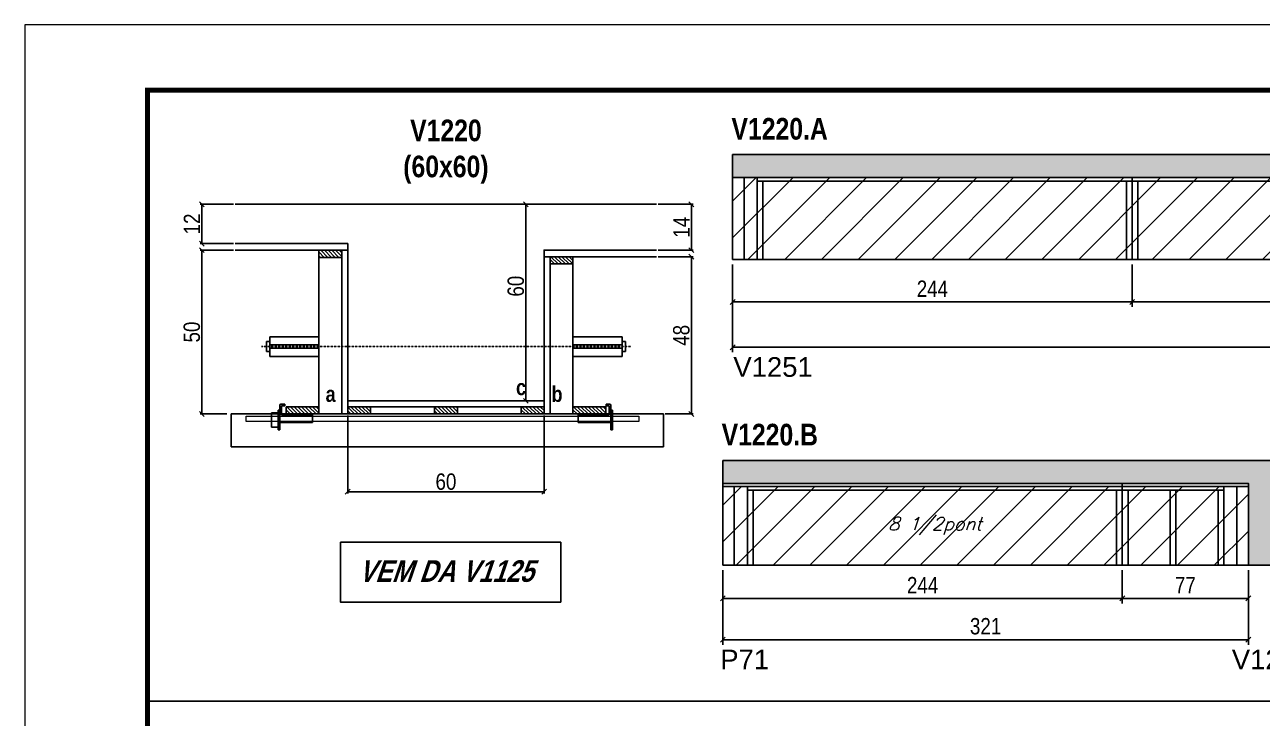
# Model space of a CAD drawing. Extents: x 3309 to 9563, y -2522 to 14608.
# Drawn here: x 8078 to 8834, y 9590 to 10014 of the extents above; entities that cross this region are included whole.
import ezdxf

# ---------------------------------------------------------------- set-up
doc = ezdxf.new("R2010")
doc.units = 0
doc.linetypes.add('DASHED', pattern=[0.75, 0.5, -0.25])
doc.linetypes.add('HIDDEN', pattern=[0.375, 0.25, -0.125])
for name, color, linetype in [('5', 5, 'Continuous'), ('barrote', 251, 'Continuous'), ('COTA', 241, 'Continuous'), ('detalhes', 4, 'Continuous'), ('NOMENCLATURA', 7, 'Continuous'), ('Painéis', 200, 'Continuous'), ('presilha', 1, 'Continuous'), ('SARR_2.2x10', 60, 'Continuous'), ('SARR_2.2x7', 40, 'Continuous'), ('SARR_3.5x7', 81, 'Continuous'), ('TENSOR', 3, 'Continuous'), ('texto', 7, 'Continuous')]:
    doc.layers.add(name, color=color, linetype=linetype)
for name, color, linetype, lineweight in [('CONCRETO', 251, 'Continuous', 25), ('Folhas', 255, 'Continuous', 9), ('Hachura', 251, 'Continuous', 9), ('SARRAFO DE PRESSAO', 251, 'DASHED', 9), ('SCO-___-LAJ', 2, 'Continuous', 0)]:
    doc.layers.add(name, color=color, linetype=linetype, lineweight=lineweight)
doc.styles.add('COTA TECNICA', font='techl___.ttf', dxfattribs={"height": 10})
doc.styles.add('COTA TECNICA 2X', font='techl___.ttf', dxfattribs={"height": 10})
doc.styles.add('Romans', font='romans.shx')
doc.styles.get("Standard").update_dxf_attribs({"font": 'arial.ttf'})
doc.styles.add('TECNICA', font='techb___.ttf', dxfattribs={"height": 10})
doc.dimstyles.new('PAINEL', dxfattribs={"dimtxt": 10, "dimasz": 3, "dimexe": 3, "dimexo": 3, "dimgap": 3, "dimtad": 1, "dimdec": 1, "dimzin": 12, "dimdsep": 46, "dimtxsty": 'COTA TECNICA', "dimblk1": 'OBLIQUE', "dimblk2": 'OBLIQUE', "dimsah": 1, "dimcen": 0.9, "dimclrd": 4, "dimclre": 4, "dimclrt": 240, "dimadec": 1, "dimazin": 3, "dimtfac": 1, "dimtdec": 1, "dimtmove": 0, "dimatfit": 3, "dimfxl": 1, "dimtolj": 1, "dimtzin": 12, "dimarcsym": 0})
doc.dimstyles.new('SECAO', dxfattribs={"dimscale": 0.333333, "dimtxt": 5, "dimasz": 9, "dimexe": 3, "dimexo": 3, "dimgap": 3, "dimtad": 1, "dimdec": 1, "dimlfac": 0.5, "dimzin": 12, "dimdsep": 46, "dimtxsty": 'COTA TECNICA 2X', "dimblk1": 'OBLIQUE', "dimblk2": 'OBLIQUE', "dimsah": 1, "dimcen": 0.9, "dimclrd": 4, "dimclre": 4, "dimclrt": 240, "dimadec": 1, "dimazin": 3, "dimtfac": 1, "dimtdec": 1, "dimtmove": 0, "dimatfit": 3, "dimfxl": 1, "dimtolj": 1, "dimtzin": 12, "dimarcsym": 0})

# ---------------------------------------------------------------- blocks, each defined once
blk = doc.blocks.new('9999999999')
at = {"layer": 'Folhas'}
blk.add_lwpolyline([(98138.98, 34190.21), (99623.98, 34190.21), (99623.98, 35240.21), (98138.98, 35240.21)], close=True, dxfattribs=at)
at = {"layer": 'Folhas', "color": 30, "const_width": 3}
blk.add_lwpolyline([(98213.98, 34230.21), (99583.98, 34230.21), (99583.98, 35200.21), (98213.98, 35200.21)], close=True, dxfattribs=at)
blk = doc.blocks.new('PRESILHA METÁLICA 1')
at = {"layer": 'presilha'}
for p, q in [((0, 13), (6, 13)), ((0, 13), (0, 0)), ((6, 15.5), (7.5, 15.5)), ((6, -2.5), (6, 15.5)), ((6, 13), (6, 0)), ((7.5, 10.6), (7.5, 19.9)), ((7.5, 15.5), (7.5, -2.5)), ((12, 21), (8.6, 21)), ((9, 11.6), (9, 18.9)), ((12, 19.5), (9.6, 19.5)), ((12, 21), (12, 19.5)), ((6, 0), (0, 0)), ((37.5, 4.1), (7.5, 4.1)), ((37.5, 11), (9.6, 11)), ((37.5, 11), (37.5, 4.1)), ((7.5, -2.5), (6, -2.5))]:
    blk.add_line(p, q, dxfattribs=at)
for centre, radius, start, end in [((8.6, 19.9), 1.14, 90, 180), ((9.6, 18.9), 0.57, 90, 180), ((9.6, 11.6), 0.57, 180, 270)]:
    blk.add_arc(centre, radius, start, end, dxfattribs=at)
blk = doc.blocks.new('PRESILHA METÁLICA 2')
at = {"layer": 'presilha'}
for p, q in [((-5.2, 23.5), (-5.2, 22)), ((-5.2, 23.5), (-1.9, 23.5)), ((-30.8, 13.5), (-30.8, 6.6)), ((-30.8, 13.5), (-2.8, 13.5)), ((-5.2, 22), (-2.8, 22)), ((-2.2, 14.1), (-2.2, 21.4)), ((0.8, 18), (-0.8, 18)), ((-0.8, 18), (-0.8, 0)), ((-0.8, 14.6), (-0.8, 22.4)), ((0.8, 0), (0.8, 18)), ((-30.8, 6.6), (-0.8, 6.6)), ((-0.8, 0), (0.8, 0))]:
    blk.add_line(p, q, dxfattribs=at)
for centre, radius, start, end in [((-1.9, 22.4), 1.14, 0, 90), ((-2.8, 21.4), 0.57, 0, 90), ((-2.8, 14.1), 0.57, 270, 0)]:
    blk.add_arc(centre, radius, start, end, dxfattribs=at)
blk = doc.blocks.new('_Oblique')
at = {"color": 0, "linetype": 'ByBlock', "lineweight": -2}
blk.add_line((-0.5, -0.5), (0.5, 0.5), dxfattribs=at)
blk = doc.blocks.new('*D475')
at = {"layer": 'COTA', "color": 4, "lineweight": -2, "transparency": 16777216}
for p, q in [((8205.4, 9875.95), (8185.05, 9875.95)), ((8186.05, 9875.95), (8186.05, 9775.95)), ((8201.28, 9775.95), (8185.05, 9775.95))]:
    blk.add_line(p, q, dxfattribs=at)
at = {"layer": 'Defpoints', "color": 0, "transparency": 16777216}
for p in [(8206.4, 9875.95), (8186.05, 9775.95), (8202.28, 9775.95)]:
    blk.add_point(p, dxfattribs=at)
at = {"layer": 'COTA', "color": 4, "lineweight": -2, "transparency": 16777216, "xscale": 3, "yscale": 3, "zscale": 3}
for p, rotation in [((8186.05, 9875.95), 90), ((8186.05, 9775.95), 270)]:
    blk.add_blockref('_Oblique', p, dxfattribs=dict(at, rotation=rotation))
at = {"layer": 'COTA', "color": 240, "transparency": 16777216, "insert": (8179.94, 9825.95), "char_height": 10, "attachment_point": 5, "rotation": 90, "style": 'COTA TECNICA 2X'}
blk.add_mtext('\\A1;50', dxfattribs=at)
blk = doc.blocks.new('*D476')
at = {"layer": 'COTA', "color": 4, "lineweight": -2, "transparency": 16777216}
for p, q in [((8464.79, 9871.95), (8486.01, 9871.95)), ((8485.01, 9871.95), (8485.01, 9775.95)), ((8468.91, 9775.95), (8486.01, 9775.95))]:
    blk.add_line(p, q, dxfattribs=at)
at = {"layer": 'Defpoints', "color": 0, "transparency": 16777216}
for p in [(8463.79, 9871.95), (8467.91, 9775.95), (8485.01, 9775.95)]:
    blk.add_point(p, dxfattribs=at)
at = {"layer": 'COTA', "color": 4, "lineweight": -2, "transparency": 16777216, "xscale": 3, "yscale": 3, "zscale": 3}
for p, rotation in [((8485.01, 9871.95), 90), ((8485.01, 9775.95), 270)]:
    blk.add_blockref('_Oblique', p, dxfattribs=dict(at, rotation=rotation))
at = {"layer": 'COTA', "color": 240, "transparency": 16777216, "insert": (8478.92, 9823.95), "char_height": 10, "attachment_point": 5, "rotation": 90, "style": 'COTA TECNICA 2X'}
blk.add_mtext('\\A1;48', dxfattribs=at)
blk = doc.blocks.new('*D477')
at = {"layer": 'COTA', "color": 4, "lineweight": -2, "transparency": 16777216}
for p, q in [((8394.1, 9903.95), (8382.92, 9903.95)), ((8383.92, 9783.95), (8383.92, 9903.95)), ((8394.1, 9783.95), (8382.92, 9783.95))]:
    blk.add_line(p, q, dxfattribs=at)
at = {"layer": 'Defpoints', "color": 0, "transparency": 16777216}
for p in [(8383.92, 9903.95), (8395.1, 9903.95), (8395.1, 9783.95)]:
    blk.add_point(p, dxfattribs=at)
at = {"layer": 'COTA', "color": 4, "lineweight": -2, "transparency": 16777216, "xscale": 3, "yscale": 3, "zscale": 3}
for p, rotation in [((8383.92, 9903.95), 90), ((8383.92, 9783.95), 270)]:
    blk.add_blockref('_Oblique', p, dxfattribs=dict(at, rotation=rotation))
at = {"layer": 'COTA', "color": 240, "transparency": 16777216, "insert": (8377.82, 9853.95), "char_height": 10, "attachment_point": 5, "rotation": 90, "style": 'COTA TECNICA 2X'}
blk.add_mtext('\\A1;60', dxfattribs=at)
blk = doc.blocks.new('*D478')
at = {"layer": 'COTA', "color": 4, "lineweight": -2, "transparency": 16777216}
for p, q in [((8464.79, 9903.95), (8486.01, 9903.95)), ((8485.01, 9875.95), (8485.01, 9903.95)), ((8464.79, 9875.95), (8486.01, 9875.95))]:
    blk.add_line(p, q, dxfattribs=at)
at = {"layer": 'Defpoints', "color": 0, "transparency": 16777216}
for p in [(8463.79, 9903.95), (8485.01, 9903.95), (8463.79, 9875.95)]:
    blk.add_point(p, dxfattribs=at)
at = {"layer": 'COTA', "color": 4, "lineweight": -2, "transparency": 16777216, "xscale": 3, "yscale": 3, "zscale": 3}
for p, rotation in [((8485.01, 9903.95), 90), ((8485.01, 9875.95), 270)]:
    blk.add_blockref('_Oblique', p, dxfattribs=dict(at, rotation=rotation))
at = {"layer": 'COTA', "color": 240, "transparency": 16777216, "insert": (8478.94, 9889.95), "char_height": 10, "attachment_point": 5, "rotation": 90, "style": 'COTA TECNICA 2X'}
blk.add_mtext('\\A1;14', dxfattribs=at)
blk = doc.blocks.new('*D484')
at = {"layer": 'COTA', "color": 4, "lineweight": -2, "transparency": 16777216}
for p, q in [((8205.4, 9903.95), (8185.05, 9903.95)), ((8186.05, 9879.95), (8186.05, 9903.95)), ((8205.4, 9879.95), (8185.05, 9879.95))]:
    blk.add_line(p, q, dxfattribs=at)
at = {"layer": 'Defpoints', "color": 0, "transparency": 16777216}
for p in [(8186.05, 9903.95), (8206.4, 9903.95), (8206.4, 9879.95)]:
    blk.add_point(p, dxfattribs=at)
at = {"layer": 'COTA', "color": 4, "lineweight": -2, "transparency": 16777216, "xscale": 3, "yscale": 3, "zscale": 3}
for p, rotation in [((8186.05, 9903.95), 90), ((8186.05, 9879.95), 270)]:
    blk.add_blockref('_Oblique', p, dxfattribs=dict(at, rotation=rotation))
at = {"layer": 'COTA', "color": 240, "transparency": 16777216, "insert": (8179.99, 9891.95), "char_height": 10, "attachment_point": 5, "rotation": 90, "style": 'COTA TECNICA 2X'}
blk.add_mtext('\\A1;12', dxfattribs=at)
blk = doc.blocks.new('*D485')
at = {"layer": 'COTA', "color": 4, "lineweight": -2, "transparency": 16777216}
for p, q in [((8275.1, 9774.95), (8275.1, 9727.48)), ((8395.1, 9774.95), (8395.1, 9727.48)), ((8275.1, 9728.48), (8395.1, 9728.48))]:
    blk.add_line(p, q, dxfattribs=at)
at = {"layer": 'Defpoints', "color": 0, "transparency": 16777216}
for p in [(8275.1, 9775.95), (8395.1, 9775.95), (8395.1, 9728.48)]:
    blk.add_point(p, dxfattribs=at)
at = {"layer": 'COTA', "color": 4, "lineweight": -2, "transparency": 16777216, "xscale": 3, "yscale": 3, "zscale": 3, "rotation": 180}
blk.add_blockref('_Oblique', (8275.1, 9728.48), dxfattribs=at)
at = {"layer": 'COTA', "color": 4, "lineweight": -2, "transparency": 16777216, "xscale": 3, "yscale": 3, "zscale": 3}
blk.add_blockref('_Oblique', (8395.1, 9728.48), dxfattribs=at)
at = {"layer": 'COTA', "color": 240, "transparency": 16777216, "insert": (8335.1, 9734.58), "char_height": 10, "attachment_point": 5, "style": 'COTA TECNICA 2X'}
blk.add_mtext('\\A1;60', dxfattribs=at)
blk = doc.blocks.new('*D479')
at = {"layer": 'COTA', "color": 4, "linetype": 'ByBlock', "lineweight": -2, "transparency": 16777216}
for p, q in [((8510.22, 9867.25), (8510.22, 9841.34)), ((8754.22, 9867.25), (8754.22, 9841.34)), ((8754.22, 9844.34), (8510.22, 9844.34))]:
    blk.add_line(p, q, dxfattribs=at)
at = {"layer": 'Defpoints', "color": 0, "linetype": 'ByBlock', "transparency": 16777216}
for p in [(8510.22, 9870.25), (8754.22, 9870.25), (8510.22, 9844.34)]:
    blk.add_point(p, dxfattribs=at)
at = {"layer": 'COTA', "color": 4, "linetype": 'ByBlock', "lineweight": -2, "transparency": 16777216, "xscale": 3, "yscale": 3, "zscale": 3, "rotation": 180}
blk.add_blockref('_Oblique', (8510.22, 9844.34), dxfattribs=at)
at = {"layer": 'COTA', "color": 4, "linetype": 'ByBlock', "lineweight": -2, "transparency": 16777216, "xscale": 3, "yscale": 3, "zscale": 3}
blk.add_blockref('_Oblique', (8754.22, 9844.34), dxfattribs=at)
at = {"layer": 'COTA', "color": 240, "linetype": 'ByBlock', "transparency": 16777216, "insert": (8632.22, 9852.41), "char_height": 10, "attachment_point": 5, "style": 'COTA TECNICA'}
blk.add_mtext('\\A1;244', dxfattribs=at)
blk = doc.blocks.new('*D486')
at = {"layer": 'COTA', "color": 4, "linetype": 'ByBlock', "lineweight": -2, "transparency": 16777216}
for p, q in [((8510.22, 9867.25), (8510.22, 9813.63)), ((9469.72, 9867.25), (9469.72, 9813.63)), ((9469.72, 9816.63), (8510.22, 9816.63))]:
    blk.add_line(p, q, dxfattribs=at)
at = {"layer": 'Defpoints', "color": 0, "linetype": 'ByBlock', "transparency": 16777216}
for p in [(8510.22, 9870.25), (9469.72, 9870.25), (8510.22, 9816.63)]:
    blk.add_point(p, dxfattribs=at)
at = {"layer": 'COTA', "color": 4, "linetype": 'ByBlock', "lineweight": -2, "transparency": 16777216, "xscale": 3, "yscale": 3, "zscale": 3, "rotation": 180}
blk.add_blockref('_Oblique', (8510.22, 9816.63), dxfattribs=at)
at = {"layer": 'COTA', "color": 4, "linetype": 'ByBlock', "lineweight": -2, "transparency": 16777216, "xscale": 3, "yscale": 3, "zscale": 3}
blk.add_blockref('_Oblique', (9469.72, 9816.63), dxfattribs=at)
at = {"layer": 'COTA', "color": 240, "linetype": 'ByBlock', "transparency": 16777216, "insert": (8989.97, 9824.77), "char_height": 10, "attachment_point": 5, "style": 'COTA TECNICA'}
blk.add_mtext('\\A1;959.5', dxfattribs=at)
blk = doc.blocks.new('*D480')
at = {"layer": 'COTA', "color": 4, "lineweight": -2, "transparency": 16777216}
for p, q in [((8754.22, 9867.25), (8754.22, 9841.34)), ((8998.22, 9867.25), (8998.22, 9841.34)), ((8754.22, 9844.34), (8998.22, 9844.34))]:
    blk.add_line(p, q, dxfattribs=at)
at = {"layer": 'Defpoints', "color": 0, "transparency": 16777216}
for p in [(8754.22, 9870.25, 0), (8998.22, 9870.25, 0), (8998.22, 9844.34)]:
    blk.add_point(p, dxfattribs=at)
at = {"layer": 'COTA', "color": 4, "lineweight": -2, "transparency": 16777216, "xscale": 3, "yscale": 3, "zscale": 3, "rotation": 180}
blk.add_blockref('_Oblique', (8754.22, 9844.34), dxfattribs=at)
at = {"layer": 'COTA', "color": 4, "lineweight": -2, "transparency": 16777216, "xscale": 3, "yscale": 3, "zscale": 3}
blk.add_blockref('_Oblique', (8998.22, 9844.34), dxfattribs=at)
at = {"layer": 'COTA', "color": 240, "transparency": 16777216, "insert": (8876.22, 9852.41), "char_height": 10, "attachment_point": 5, "style": 'COTA TECNICA'}
blk.add_mtext('\\A1;244', dxfattribs=at)
blk = doc.blocks.new('*D491')
at = {"layer": 'COTA', "color": 4, "linetype": 'ByBlock', "lineweight": -2, "transparency": 16777216}
for p, q in [((8504.22, 9680.57), (8504.22, 9635.07)), ((8825.18, 9680.57), (8825.18, 9635.07)), ((8825.18, 9638.07), (8504.22, 9638.07))]:
    blk.add_line(p, q, dxfattribs=at)
at = {"layer": 'Defpoints', "color": 0, "linetype": 'ByBlock', "transparency": 16777216}
for p in [(8504.22, 9683.57), (8825.18, 9683.57), (8504.22, 9638.07)]:
    blk.add_point(p, dxfattribs=at)
at = {"layer": 'COTA', "color": 4, "linetype": 'ByBlock', "lineweight": -2, "transparency": 16777216, "xscale": 3, "yscale": 3, "zscale": 3, "rotation": 180}
blk.add_blockref('_Oblique', (8504.22, 9638.07), dxfattribs=at)
at = {"layer": 'COTA', "color": 4, "linetype": 'ByBlock', "lineweight": -2, "transparency": 16777216, "xscale": 3, "yscale": 3, "zscale": 3}
blk.add_blockref('_Oblique', (8825.18, 9638.07), dxfattribs=at)
at = {"layer": 'COTA', "color": 240, "linetype": 'ByBlock', "transparency": 16777216, "insert": (8664.7, 9646.29), "char_height": 10, "attachment_point": 5, "style": 'COTA TECNICA'}
blk.add_mtext('\\A1;321', dxfattribs=at)
blk = doc.blocks.new('*D492')
at = {"layer": 'COTA', "color": 4, "lineweight": -2, "transparency": 16777216}
for p, q in [((8504.22, 9680.57), (8504.22, 9660.32)), ((8748.22, 9680.57), (8748.22, 9660.32)), ((8504.22, 9663.32), (8748.22, 9663.32))]:
    blk.add_line(p, q, dxfattribs=at)
at = {"layer": 'Defpoints', "color": 0, "transparency": 16777216}
for p in [(8504.22, 9683.57), (8748.22, 9683.57), (8748.22, 9663.32)]:
    blk.add_point(p, dxfattribs=at)
at = {"layer": 'COTA', "color": 4, "lineweight": -2, "transparency": 16777216, "xscale": 3, "yscale": 3, "zscale": 3, "rotation": 180}
blk.add_blockref('_Oblique', (8504.22, 9663.32), dxfattribs=at)
at = {"layer": 'COTA', "color": 4, "lineweight": -2, "transparency": 16777216, "xscale": 3, "yscale": 3, "zscale": 3}
blk.add_blockref('_Oblique', (8748.22, 9663.32), dxfattribs=at)
at = {"layer": 'COTA', "color": 240, "transparency": 16777216, "insert": (8626.22, 9671.4), "char_height": 10, "attachment_point": 5, "style": 'COTA TECNICA'}
blk.add_mtext('\\A1;244', dxfattribs=at)
blk = doc.blocks.new('*D493')
at = {"layer": 'COTA', "color": 4, "lineweight": -2, "transparency": 16777216}
for p, q in [((8748.22, 9680.57), (8748.22, 9660.32)), ((8825.18, 9680.57), (8825.18, 9660.32)), ((8748.22, 9663.32), (8825.18, 9663.32))]:
    blk.add_line(p, q, dxfattribs=at)
at = {"layer": 'Defpoints', "color": 0, "transparency": 16777216}
for p in [(8748.22, 9683.57), (8825.18, 9683.57), (8825.18, 9663.32)]:
    blk.add_point(p, dxfattribs=at)
at = {"layer": 'COTA', "color": 4, "lineweight": -2, "transparency": 16777216, "xscale": 3, "yscale": 3, "zscale": 3, "rotation": 180}
blk.add_blockref('_Oblique', (8748.22, 9663.32), dxfattribs=at)
at = {"layer": 'COTA', "color": 4, "lineweight": -2, "transparency": 16777216, "xscale": 3, "yscale": 3, "zscale": 3}
blk.add_blockref('_Oblique', (8825.18, 9663.32), dxfattribs=at)
at = {"layer": 'COTA', "color": 240, "transparency": 16777216, "insert": (8786.7, 9671.4), "char_height": 10, "attachment_point": 5, "style": 'COTA TECNICA'}
blk.add_mtext('\\A1;77', dxfattribs=at)

msp = doc.modelspace()

# ---------------------------------------------------------------- hatches: boundary and pattern name
at = {"layer": 'COTA'}
h = msp.add_hatch(dxfattribs=at)
h.set_pattern_fill('AR-CONC', color=256, scale=0.03)
h.set_pattern_definition([(50, (1583.474, -3341.7547), (5.4655401, -0.4781726), [0.5715, -6.2865]), (355, (1583.474, -3341.7547), (-1.0573026, 5.7317054), [0.4572, -5.0292175]), (100.451445, (1583.9296, -3341.7945), (4.4082374, 5.2535326), [0.4857003, -5.3427073]), (46.1842, (1583.474, -3340.2307), (8.1323712, -1.2612698), [0.85725, -9.42975]), (96.63556, (1584.152, -3340.336), (7.122124, 7.4227837), [0.7285507, -8.0140682]), (351.18415, (1583.474, -3340.231), (7.122124, 7.4227837), [0.685799, -7.543792]), (21, (1584.236, -3340.6117), (4.5484317, -3.067956), [0.5715, -6.2865]), (326, (1584.236, -3340.6117), (1.8540609, 5.525639), [0.4572, -5.0292]), (71.451445, (1584.615, -3340.8673), (6.4024926, 2.457683), [0.4857003, -5.3426981]), (37.5, (1583.4742, -3341.7547), (0.0926581, 2.53665117), [0, -4.96824, 0, -5.1054, 0, -5.04825]), (7.5, (1583.4742, -3341.7547), (2.00458988, 3.00541724), [0, -2.91084, 0, -4.85394, 0, -1.92405]), (327.5, (1581.775, -3341.7547), (4.06771786, -0.17186232), [0, -1.905, 0, -5.9436, 0, -7.8867]), (317.5, (1581.013, -3341.7547), (4.44387544, 0.7627947), [0, -2.4765, 0, -3.94716, 0, -5.6007])])
h.paths.add_polyline_path([(8510.22, 9934.25), (8510.22, 9920.25), (9469.72, 9920.25), (9469.72, 9934.25)])
h = msp.add_hatch(dxfattribs=at)
h.set_pattern_fill('AR-CONC', color=256, scale=0.03)
h.set_pattern_definition([(50, (4765.5, 1158.6532), (5.46554, -0.4781726), [0.5715, -6.2865]), (355, (4765.5, 1158.653), (-1.0573026, 5.7317054), [0.4572, -5.0292175]), (100.451445, (4765.9555, 1158.6134), (4.4082374, 5.2535326), [0.4857003, -5.3427073]), (46.1842, (4765.5, 1160.177), (8.132371, -1.26127), [0.85725, -9.42975]), (96.63556, (4766.178, 1160.072), (7.122124, 7.422784), [0.728551, -8.014068]), (351.18415, (4765.5, 1160.177), (7.122124, 7.422784), [0.685799, -7.543792]), (21, (4766.262, 1159.7962), (4.5484317, -3.067956), [0.5715, -6.2865]), (326, (4766.262, 1159.796), (1.854061, 5.525639), [0.4572, -5.0292]), (71.451445, (4766.641, 1159.5406), (6.4024926, 2.457683), [0.4857003, -5.342698]), (37.5, (4765.5, 1158.6532), (0.0926581, 2.53665117), [0, -4.96824, 0, -5.1054, 0, -5.04825]), (7.5, (4765.5, 1158.6532), (2.0045899, 3.00541724), [0, -2.91084, 0, -4.85394, 0, -1.92405]), (327.5, (4763.8007, 1158.6532), (4.06771786, -0.1718623), [0, -1.905, 0, -5.9436, 0, -7.8867]), (317.5, (4763.0387, 1158.6532), (4.4438754, 0.7627947), [0, -2.4765, 0, -3.94716, 0, -5.6007])])
h.paths.add_polyline_path([(9163.14, 9683.57), (9179.14, 9683.57), (9179.14, 9733.57), (9496.1, 9733.57), (9496.1, 9747.57), (8504.22, 9747.57), (8504.22, 9733.57), (8825.18, 9733.57), (8825.18, 9683.57), (8842.18, 9683.57), (8842.18, 9733.57), (9163.14, 9733.57)])
at = {"layer": 'Hachura', "linetype": 'ByBlock'}
h = msp.add_hatch(dxfattribs=at)
h.set_pattern_fill('ANSI31', color=256, scale=5)
h.set_pattern_definition([(45, (0, 385.329), (-11.22532, 11.22532), [])])
h.paths.add_polyline_path([(8510.22, 9920.25), (8510.22, 9870.25), (8754.22, 9870.25), (8754.22, 9920.25)])
h.paths.add_polyline_path([(8754.22, 9920.25), (8754.22, 9870.25), (8998.22, 9870.25), (8998.22, 9920.25)])
h.paths.add_polyline_path([(9242.22, 9870.25), (9242.22, 9918.25), (8998.22, 9918.25), (8998.22, 9870.25)])
h.paths.add_polyline_path([(9242.22, 9918.25), (9242.22, 9870.25), (9469.72, 9870.25), (9469.72, 9918.25)])
h.paths.add_polyline_path([(9423.14, 9731.57), (9423.14, 9683.57), (9496.1, 9683.57), (9496.1, 9731.57)])
h.paths.add_polyline_path([(9179.14, 9731.57), (9179.14, 9683.57), (9423.14, 9683.57), (9423.14, 9731.57)])
h.paths.add_polyline_path([(9163.14, 9683.57), (9163.14, 9731.57), (9086.18, 9731.57), (9086.18, 9683.57)])
h.paths.add_polyline_path([(9086.18, 9683.57), (9086.18, 9731.57), (8842.18, 9731.57), (8842.18, 9683.57)])
h.paths.add_polyline_path([(8825.18, 9683.57), (8825.18, 9731.57), (8748.22, 9731.57), (8748.22, 9683.57)])
h.paths.add_polyline_path([(8748.22, 9683.57), (8748.22, 9731.57), (8504.22, 9731.57), (8504.22, 9683.57)])
at = {"layer": 'SARR_2.2x10'}
h = msp.add_hatch(dxfattribs=at)
h.set_pattern_fill('ANSI31', color=256, scale=0.5, angle=90)
h.set_pattern_definition([(135, (41431.0346, -113736.2195), (-1.122532015, -1.122532015), [])])
h.paths.add_polyline_path([(8237.5, 9780.35), (8237.5, 9775.95), (8257.5, 9775.95), (8257.5, 9780.35)])
h = msp.add_hatch(dxfattribs=at)
h.set_pattern_fill('ANSI31', color=256, scale=0.5, angle=90)
h.set_pattern_definition([(135, (41606.2346, -113736.2195), (-1.122532015, -1.122532015), [])])
h.paths.add_polyline_path([(8412.7, 9780.35), (8412.7, 9775.95), (8432.7, 9775.95), (8432.7, 9780.35)])
at = {"layer": 'SARR_2.2x7'}
h = msp.add_hatch(dxfattribs=at)
h.set_pattern_fill('ANSI31', color=256, scale=0.5, angle=90)
h.set_pattern_definition([(135, (41445.0346, -113640.6195), (-1.122532015, -1.122532015), [])])
h.paths.add_polyline_path([(8271.5, 9875.95), (8271.5, 9871.55), (8257.5, 9871.55), (8257.5, 9875.95)])
h = msp.add_hatch(dxfattribs=at)
h.set_pattern_fill('ANSI31', color=256, scale=0.5, angle=90)
h.set_pattern_definition([(135, (41507.0346, -113644.6195), (-1.122532015, -1.122532015), [])])
h.paths.add_polyline_path([(8398.7, 9871.95), (8398.7, 9867.55), (8412.7, 9867.55), (8412.7, 9871.95)])
h = msp.add_hatch(dxfattribs=at)
h.set_pattern_fill('ANSI31', color=256, scale=0.5, angle=90)
h.set_pattern_definition([(135, (41510.6346, -113736.2195), (-1.122532015, -1.122532015), [])])
h.paths.add_polyline_path([(8289.1, 9775.95), (8289.1, 9780.35), (8275.1, 9780.35), (8275.1, 9775.95)])
h = msp.add_hatch(dxfattribs=at)
h.set_pattern_fill('ANSI31', color=256, scale=0.5, angle=90)
h.set_pattern_definition([(135, (41563.6346, -113736.2195), (-1.122532015, -1.122532015), [])])
h.paths.add_polyline_path([(8342.1, 9775.95), (8342.1, 9780.35), (8328.1, 9780.35), (8328.1, 9775.95)])
h = msp.add_hatch(dxfattribs=at)
h.set_pattern_fill('ANSI31', color=256, scale=0.5, angle=90)
h.set_pattern_definition([(135, (41592.6346, -113736.2195), (-1.122532015, -1.122532015), [])])
h.paths.add_polyline_path([(8381.1, 9780.35), (8381.1, 9775.95), (8395.1, 9775.95), (8395.1, 9780.35)])

# ---------------------------------------------------------------- linework, layer by layer
at = {"ltscale": 3}
for p, q in [((8225.5, 9820.12), (8225.5, 9814.12)), ((8227.5, 9820.12), (8225.5, 9820.12)), ((8227.5, 9823.12), (8227.5, 9811.12)), ((8227.5, 9823.12), (8257.5, 9823.12)), ((8257.5, 9818.12), (8227.5, 9818.12)), ((8442.7, 9823.12), (8412.7, 9823.12)), ((8412.7, 9818.12), (8442.7, 9818.12)), ((8442.7, 9823.12), (8442.7, 9811.12)), ((8444.7, 9820.12), (8442.7, 9820.12)), ((8444.7, 9820.12), (8444.7, 9814.12)), ((8227.5, 9814.12), (8225.5, 9814.12)), ((8257.5, 9816.12), (8227.5, 9816.12)), ((8227.5, 9811.12), (8257.5, 9811.12)), ((8412.7, 9816.12), (8442.7, 9816.12)), ((8442.7, 9811.12), (8412.7, 9811.12)), ((8442.7, 9814.12), (8444.7, 9814.12))]:
    msp.add_line(p, q, dxfattribs=at)
at = {"layer": 'barrote'}
msp.add_lwpolyline([(8204.04, 9755.95), (8467.96, 9755.95), (8467.96, 9775.95), (8204.04, 9775.95)], close=True, dxfattribs=at)
at = {"layer": 'CONCRETO', "linetype": 'Continuous'}
msp.add_line((8463.79, 9903.95), (8206.4, 9903.95), dxfattribs=at)
at = {"layer": 'COTA'}
for p, q in [((8510.22, 9920.25, 0), (8510.22, 9934.25, 0)), ((8510.22, 9934.25, 0), (9469.72, 9934.25, 0)), ((8504.22, 9747.57, 0), (8504.22, 9733.57, 0)), ((8504.22, 9747.57, 0), (9496.1, 9747.57, 0)), ((8825.18, 9683.57, 0), (8842.18, 9683.57, 0)), ((8152.87, 9600.66), (9522.87, 9600.66))]:
    msp.add_line(p, q, dxfattribs=at)
at = {"layer": 'detalhes', "color": 250}
msp.add_line((8204.04, 9755.95), (8204.04, 9775.95), dxfattribs=at)
at = {"layer": 'NOMENCLATURA', "elevation": 0}
msp.add_lwpolyline([(8270.66, 9697.59), (8405.2, 9697.59), (8405.2, 9661.13), (8270.66, 9661.13)], close=True, dxfattribs=at)
at = {"layer": 'Painéis', "linetype": 'ByBlock'}
for p, q in [((9469.72, 9920.25, 0), (8510.22, 9920.25, 0)), ((8510.22, 9870.25, 0), (8510.22, 9920.25, 0)), ((8754.22, 9870.25, 0), (8754.22, 9920.25, 0)), ((9469.72, 9870.25, 0), (8510.22, 9870.25, 0)), ((8825.18, 9733.57, 0), (8504.22, 9733.57, 0)), ((8504.22, 9683.57, 0), (8504.22, 9733.57, 0)), ((8748.22, 9683.57, 0), (8748.22, 9733.57, 0)), ((8825.18, 9683.57, 0), (8825.18, 9733.57, 0)), ((8825.18, 9683.57, 0), (8504.22, 9683.57, 0))]:
    msp.add_line(p, q, dxfattribs=at)
at = {"layer": 'Painéis', "linetype": 'Continuous', "elevation": 0}
for points in [[(8206.4, 9875.95), (8275.1, 9875.95), (8275.1, 9879.95), (8206.4, 9879.95)], [(8463.79, 9871.95), (8395.1, 9871.95), (8395.1, 9875.95), (8463.79, 9875.95)]]:
    msp.add_lwpolyline(points, dxfattribs=at)
at = {"layer": 'Painéis', "linetype": 'Continuous'}
for points in [[(8271.5, 9775.95), (8271.5, 9875.95), (8275.1, 9875.95), (8275.1, 9775.95)], [(8398.7, 9775.95), (8398.7, 9871.95), (8395.1, 9871.95), (8395.1, 9775.95)], [(8395.1, 9783.95), (8275.1, 9783.95), (8275.1, 9780.35), (8395.1, 9780.35)]]:
    msp.add_lwpolyline(points, close=True, dxfattribs=at)
at = {"layer": 'Painéis', "linetype": 'ByBlock', "elevation": 0}
msp.add_lwpolyline([(8825.18, 9731.57), (8504.22, 9731.57), (8504.22, 9733.57), (8825.18, 9733.57)], close=True, dxfattribs=at)
at = {"layer": 'SARR_2.2x10'}
for points in [[(8237.5, 9780.35), (8257.5, 9780.35), (8257.5, 9775.95), (8237.5, 9775.95)], [(8412.7, 9780.35), (8432.7, 9780.35), (8432.7, 9775.95), (8412.7, 9775.95)]]:
    msp.add_lwpolyline(points, close=True, dxfattribs=at)
at = {"layer": 'SARR_2.2x7', "linetype": 'Continuous'}
for p, q in [((8517.22, 9870.25, 0), (8517.22, 9920.25, 0)), ((8754.22, 9918.05, 0), (8525.22, 9918.05, 0)), ((8998.22, 9918.05, 0), (8754.22, 9918.05, 0)), ((8511.22, 9683.57, 0), (8511.22, 9731.57, 0)), ((8748.22, 9729.37, 0), (8519.22, 9729.37, 0)), ((8810.18, 9729.37, 0), (8748.22, 9729.37, 0)), ((8818.18, 9683.57, 0), (8818.18, 9731.57, 0))]:
    msp.add_line(p, q, dxfattribs=at)
at = {"layer": 'SARR_2.2x7', "elevation": 0}
for points in [[(8257.5, 9875.95), (8271.5, 9875.95), (8271.5, 9871.55), (8257.5, 9871.55)], [(8412.7, 9871.95), (8398.7, 9871.95), (8398.7, 9867.55), (8412.7, 9867.55)]]:
    msp.add_lwpolyline(points, close=True, dxfattribs=at)
at = {"layer": 'SARR_2.2x7'}
for points in [[(8275.1, 9780.35), (8289.1, 9780.35), (8289.1, 9775.95), (8275.1, 9775.95)], [(8328.1, 9780.35), (8342.1, 9780.35), (8342.1, 9775.95), (8328.1, 9775.95)], [(8395.1, 9780.35), (8381.1, 9780.35), (8381.1, 9775.95), (8395.1, 9775.95)]]:
    msp.add_lwpolyline(points, close=True, dxfattribs=at)
at = {"layer": 'SARR_3.5x7'}
for p, q in [((8525.22, 9920.25, 0), (8525.22, 9870.25, 0)), ((8528.72, 9918.05, 0), (8528.72, 9870.25, 0)), ((8750.72, 9918.05, 0), (8750.72, 9870.25, 0)), ((8757.72, 9918.05, 0), (8757.72, 9870.25, 0)), ((8519.22, 9731.57, 0), (8519.22, 9683.57, 0)), ((8522.72, 9729.37, 0), (8522.72, 9683.57, 0)), ((8744.72, 9729.37, 0), (8744.72, 9683.57, 0)), ((8751.72, 9729.37, 0), (8751.72, 9683.57, 0)), ((8777.49, 9729.37, 0), (8777.49, 9683.57, 0)), ((8780.99, 9729.37, 0), (8780.99, 9683.57, 0)), ((8806.68, 9729.37, 0), (8806.68, 9683.57, 0)), ((8810.18, 9731.57, 0), (8810.18, 9683.57, 0))]:
    msp.add_line(p, q, dxfattribs=at)
for points in [[(8271.5, 9871.55), (8257.5, 9871.55), (8257.5, 9775.95), (8271.5, 9775.95)], [(8398.7, 9867.55), (8412.7, 9867.55), (8412.7, 9775.95), (8398.7, 9775.95)]]:
    msp.add_lwpolyline(points, close=True, dxfattribs=at)
at = {"layer": 'SCO-___-LAJ', "color": 1}
msp.add_lwpolyline([(8213.04, 9774.62), (8452.88, 9774.62), (8452.88, 9771.42), (8213.04, 9771.42)], close=True, dxfattribs=at)
at = {"layer": 'TENSOR', "linetype": 'HIDDEN', "ltscale": 0.5}
msp.add_line((8222.5, 9817.12), (8448, 9817.12), dxfattribs=at)

# ---------------------------------------------------------------- block references
at = {"layer": 'presilha', "xscale": 0.6666666666666666, "yscale": 0.6666666666666666, "zscale": 0.6666666666666666}
for name, p in [('PRESILHA METÁLICA 1', (8228.63, 9767.98)), ('PRESILHA METÁLICA 2', (8436.37, 9766.32))]:
    msp.add_blockref(name, p, dxfattribs=at)
at = {"layer": 'SARRAFO DE PRESSAO', "color": 6, "linetype": 'ByBlock'}
msp.add_blockref('9999999999', (-90061.11, -25226.65), dxfattribs=at)

# ---------------------------------------------------------------- texts
at = {"layer": '5', "linetype": 'Continuous'}
for s, rotation, p in [('V1251', 0.00004, (8510.66, 9798.62, 0)), ('P71', 359.99996, (8502.67, 9620.06, 0)), ('V1255', 359.99996, (8815.1, 9620.06, 0))]:
    msp.add_text(s, height=12, rotation=rotation, dxfattribs=at).set_placement(p)
at = {"layer": 'detalhes', "style": 'TECNICA'}
for s, p in [('a', (8261.62, 9783.31)), ('c', (8377.92, 9787.42)), ('b', (8399.6, 9783.3))]:
    msp.add_text(s, height=9.6, dxfattribs=at).set_placement(p)
at = {"layer": 'NOMENCLATURA', "style": 'TECNICA'}
for s, p in [('V1220.A', (8509.5, 9943.44, 0)), ('V1220.B', (8503.5, 9756.75, 0))]:
    msp.add_text(s, height=13.2, dxfattribs=at).set_placement(p)
at = {"layer": 'NOMENCLATURA', "insert": (8335.1, 9955.65), "char_height": 13.2, "attachment_point": 2, "style": 'TECNICA'}
msp.add_mtext_dynamic_manual_height_columns('V1220\\P(60x60)', width=300.2766, gutter_width=1, heights=[0], dxfattribs=at)
at = {"layer": 'NOMENCLATURA', "insert": (8335.1, 9686.63), "char_height": 13.2, "width": 300.2766, "attachment_point": 2, "style": 'TECNICA'}
msp.add_mtext('{\\Q19;VEM DA V1125}', dxfattribs=at)
at = {"layer": 'texto', "color": 2, "insert": (8633.72, 9707.57, 0), "char_height": 8, "attachment_point": 5, "style": 'Romans'}
msp.add_mtext('{\\Q19;\\C256;8 1/2pont}', dxfattribs=at)

# ---------------------------------------------------------------- dimensions: what is measured, and where the dimension line sits
at = {"layer": 'COTA'}
for base, p1, p2, picture, middle in [((8186.05, 9903.95), (8206.4, 9879.95), (8206.4, 9903.95), '*D484', (8179.99, 9891.95)), ((8485.01, 9903.95), (8463.79, 9875.95), (8463.79, 9903.95), '*D478', (8478.94, 9889.95)), ((8186.05, 9775.95, 0), (8206.4, 9875.95), (8202.28, 9775.95, 0), '*D475', (8179.94, 9825.95, 0)), ((8485.01, 9775.95, 0), (8463.79, 9871.95), (8467.91, 9775.95, 0), '*D476', (8478.92, 9823.95, 0))]:
    dim = msp.add_linear_dim(base=base, p1=p1, p2=p2, angle=90, dimstyle='SECAO', dxfattribs=at)
    dim.commit()
    dim.dimension.update_dxf_attribs({"geometry": picture, "text_midpoint": middle})
dim = msp.add_linear_dim(base=(8383.92, 9903.95), p1=(8395.1, 9783.95), p2=(8395.1, 9903.95), angle=90, dimstyle='SECAO', dxfattribs=at)
dim.commit()
dim.dimension.update_dxf_attribs({"geometry": '*D477', "text_midpoint": (8383.92, 9853.95), "dimtype": 160})
at = {"layer": 'COTA', "linetype": 'ByBlock'}
dim = msp.add_linear_dim(base=(8510.22, 9844.34, 0), p1=(8754.22, 9870.25, 0), p2=(8510.22, 9870.25, 0), angle=180, dimstyle='PAINEL', override={"dimtmove": 1}, dxfattribs=at)
dim.commit()
dim.dimension.update_dxf_attribs({"geometry": '*D479', "text_midpoint": (8632.22, 9852.41, 0)})
for base, p1, p2, picture, middle in [((8510.22, 9816.63, 0), (9469.72, 9870.25, 0), (8510.22, 9870.25, 0), '*D486', (8989.97, 9824.77, 0)), ((8504.22, 9638.07, 0), (8825.18, 9683.57, 0), (8504.22, 9683.57, 0), '*D491', (8664.7, 9646.29, 0))]:
    dim = msp.add_linear_dim(base=base, p1=p1, p2=p2, angle=180, dimstyle='PAINEL', dxfattribs=at)
    dim.commit()
    dim.dimension.update_dxf_attribs({"geometry": picture, "text_midpoint": middle})
at = {"layer": 'COTA'}
for base, p1, p2, dimstyle, picture, middle in [((8998.22, 9844.34), (8754.22, 9870.25, 0), (8998.22, 9870.25, 0), 'PAINEL', '*D480', (8876.22, 9852.41)), ((8395.1, 9728.48), (8275.1, 9775.95), (8395.1, 9775.95), 'SECAO', '*D485', (8335.1, 9734.58)), ((8748.22, 9663.32, 0), (8504.22, 9683.57, 0), (8748.22, 9683.57, 0), 'PAINEL', '*D492', (8626.22, 9671.4, 0))]:
    dim = msp.add_linear_dim(base=base, p1=p1, p2=p2, dimstyle=dimstyle, dxfattribs=at)
    dim.commit()
    dim.dimension.update_dxf_attribs({"geometry": picture, "text_midpoint": middle})
dim = msp.add_linear_dim(base=(8825.18, 9663.32, 0), p1=(8748.22, 9683.57, 0), p2=(8825.18, 9683.57, 0), dimstyle='PAINEL', override={"dimtmove": 1}, dxfattribs=at)
dim.commit()
dim.dimension.update_dxf_attribs({"geometry": '*D493', "text_midpoint": (8786.7, 9671.4, 0)})

doc.saveas('drawing.dxf')
